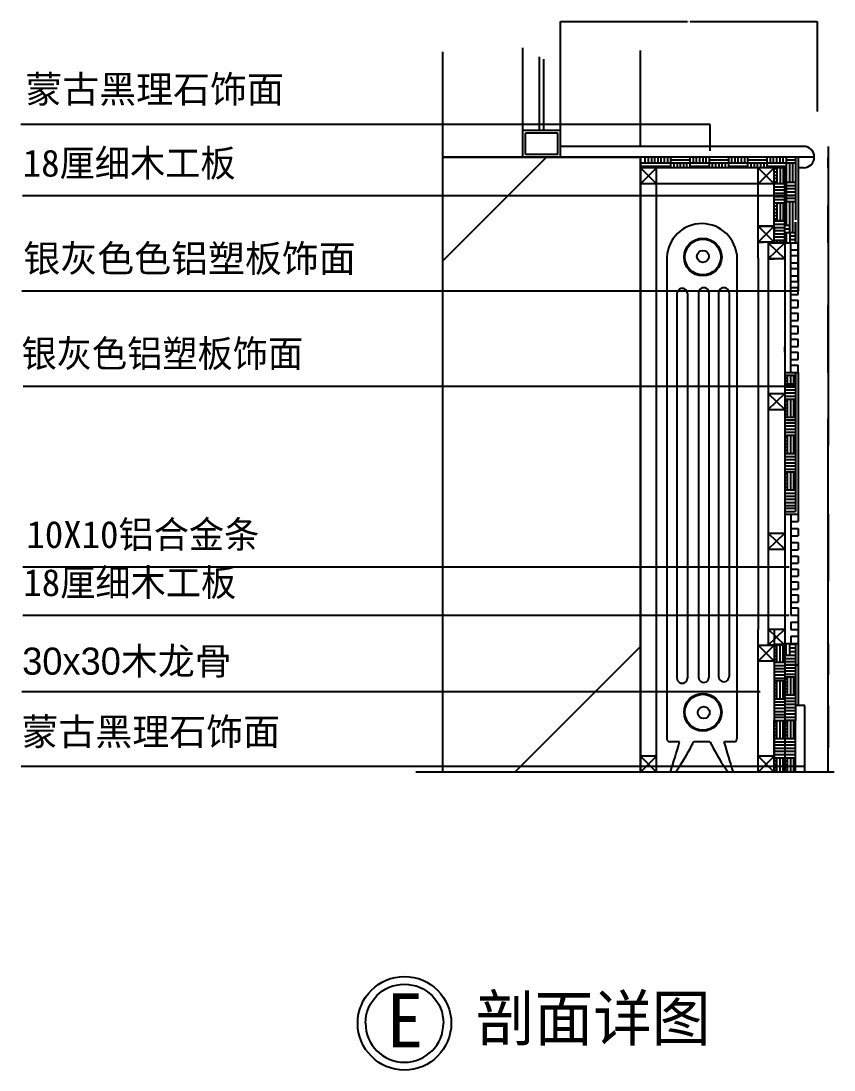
# Model space of a CAD drawing. Header units: metres. Extents: x 278507 to 282763, y -2092 to -900.
# Drawn here: x 281862 to 282763, y -2092 to -929 of the extents above; entities that cross this region are included whole.
import ezdxf

# ---------------------------------------------------------------- set-up
doc = ezdxf.new("R2010")
doc.units = ezdxf.units.M
for name, color, linetype in [('10', 8, 'Continuous'), ('11', 3, 'Continuous'), ('20', 1, 'Continuous'), ('3', 2, 'Continuous'), ('7', 7, 'Continuous'), ('8', 7, 'Continuous')]:
    doc.layers.add(name, color=color, linetype=linetype)
doc.dimstyles.get("Standard").update_dxf_attribs({"dimtxt": 2.5, "dimasz": 2.5, "dimexe": 1.25, "dimexo": 0.625, "dimtad": 1, "dimcen": 2.5, "dimazin": 3, "dimtfac": 1, "dimtmove": 0, "dimatfit": 3})

# ---------------------------------------------------------------- blocks, each defined once
blk = doc.blocks.new('HY-4')
at = {"layer": '20'}
for points in [[(-5, 0, -1), (5, 0, -1)], [(-5, 0, 1), (5, 0, 1)]]:
    blk.add_lwpolyline(points, format="xyb", dxfattribs=at)
blk.add_circle((0, 0), 6, dxfattribs=at)
blk.add_circle((0, 0), 6, dxfattribs=at)
blk = doc.blocks.new('_CLOSEDFILLED')
at = {"color": 0, "linetype": 'BYBLOCK'}
blk.add_solid([(-1, 0.2), (0, 0), (-1, -0.2)], dxfattribs=at)
blk = doc.blocks.new('*D1')
for p, q in [((282756.63, -1318.69), (282756.63, -1399.83)), ((282756.38, -1399.83), (282756.13, -1399.83)), ((282756.63, -1475.73), (282756.63, -1399.83)), ((282756.63, -1399.83), (282756.63, -1399.83)), ((282756.88, -1399.83), (282757.13, -1399.83))]:
    blk.add_line(p, q)
at = {"layer": 'Defpoints'}
for p in [(282756.63, -1318.69), (282756.63, -1399.83), (282756.63, -1475.73)]:
    blk.add_point(p, dxfattribs=at)
at = {"layer": '7', "xscale": 0.25, "yscale": 0.25}
blk.add_blockref('_CLOSEDFILLED', (282756.63, -1399.83), dxfattribs=at)
at = {"layer": '7', "xscale": 0.25, "yscale": 0.25, "rotation": 180}
blk.add_blockref('_CLOSEDFILLED', (282756.63, -1399.83), dxfattribs=at)
at = {"layer": '7', "insert": (282756.63, -1398.705), "char_height": 1, "attachment_point": 5}
blk.add_mtext('200', dxfattribs=at)
blk = doc.blocks.new('*D2')
for p, q in [((282756.63, -1068.32), (282756.63, -1369.99)), ((282756.38, -1369.99), (282756.13, -1369.99)), ((282756.63, -1761.65), (282756.63, -1369.99)), ((282756.63, -1369.99), (282756.63, -1369.99)), ((282756.88, -1369.99), (282757.13, -1369.99))]:
    blk.add_line(p, q)
at = {"layer": 'Defpoints'}
for p in [(282756.63, -1068.32), (282756.63, -1369.99), (282756.63, -1761.65)]:
    blk.add_point(p, dxfattribs=at)
at = {"layer": '7', "xscale": 0.25, "yscale": 0.25}
blk.add_blockref('_CLOSEDFILLED', (282756.63, -1369.99), dxfattribs=at)
at = {"layer": '7', "xscale": 0.25, "yscale": 0.25, "rotation": 180}
blk.add_blockref('_CLOSEDFILLED', (282756.63, -1369.99), dxfattribs=at)
at = {"layer": '7', "insert": (282756.63, -1368.865), "char_height": 1, "attachment_point": 5}
blk.add_mtext('990', dxfattribs=at)
blk = doc.blocks.new('*D12')
for p, q in [((282756.63, -1619.25), (282756.63, -1653.76)), ((282756.38, -1653.76), (282756.13, -1653.76)), ((282756.63, -1687.55), (282756.63, -1653.76)), ((282756.63, -1653.76), (282756.63, -1653.76)), ((282756.88, -1653.76), (282757.13, -1653.76))]:
    blk.add_line(p, q)
at = {"layer": 'Defpoints'}
for p in [(282756.63, -1619.25), (282756.63, -1653.76), (282756.63, -1687.55)]:
    blk.add_point(p, dxfattribs=at)
at = {"layer": '7', "xscale": 0.25, "yscale": 0.25}
blk.add_blockref('_CLOSEDFILLED', (282756.63, -1653.76), dxfattribs=at)
at = {"layer": '7', "xscale": 0.25, "yscale": 0.25, "rotation": 180}
blk.add_blockref('_CLOSEDFILLED', (282756.63, -1653.76), dxfattribs=at)
at = {"layer": '7', "insert": (282756.63, -1652.635), "char_height": 1, "attachment_point": 5}
blk.add_mtext('80', dxfattribs=at)
blk = doc.blocks.new('*D13')
for p, q in [((282756.63, -1687.55), (282756.63, -1734.4)), ((282756.38, -1734.4), (282756.13, -1734.4)), ((282756.63, -1761.65), (282756.63, -1734.4)), ((282756.63, -1734.4), (282756.63, -1734.4)), ((282756.88, -1734.4), (282757.13, -1734.4))]:
    blk.add_line(p, q)
at = {"layer": 'Defpoints'}
for p in [(282756.63, -1687.55), (282756.63, -1734.4), (282756.63, -1761.65)]:
    blk.add_point(p, dxfattribs=at)
at = {"layer": '7', "xscale": 0.25, "yscale": 0.25}
blk.add_blockref('_CLOSEDFILLED', (282756.63, -1734.4), dxfattribs=at)
at = {"layer": '7', "xscale": 0.25, "yscale": 0.25, "rotation": 180}
blk.add_blockref('_CLOSEDFILLED', (282756.63, -1734.4), dxfattribs=at)
at = {"layer": '7', "insert": (282756.63, -1733.275), "char_height": 1, "attachment_point": 5}
blk.add_mtext('120', dxfattribs=at)
blk = doc.blocks.new('*D14')
for p, q in [((282756.63, -1475.73), (282756.63, -1549.89)), ((282756.38, -1549.89), (282756.13, -1549.89)), ((282756.63, -1619.25), (282756.63, -1549.89)), ((282756.63, -1549.89), (282756.63, -1549.89)), ((282756.88, -1549.89), (282757.13, -1549.89))]:
    blk.add_line(p, q)
at = {"layer": 'Defpoints'}
for p in [(282756.63, -1475.73), (282756.63, -1549.89), (282756.63, -1619.25)]:
    blk.add_point(p, dxfattribs=at)
at = {"layer": '7', "xscale": 0.25, "yscale": 0.25}
blk.add_blockref('_CLOSEDFILLED', (282756.63, -1549.89), dxfattribs=at)
at = {"layer": '7', "xscale": 0.25, "yscale": 0.25, "rotation": 180}
blk.add_blockref('_CLOSEDFILLED', (282756.63, -1549.89), dxfattribs=at)
at = {"layer": '7', "insert": (282756.63, -1548.765), "char_height": 1, "attachment_point": 5}
blk.add_mtext('200', dxfattribs=at)
blk = doc.blocks.new('*D20')
for p, q in [((282459.95, -1068.32), (282459.95, -930.01)), ((282460.2, -930.01), (282600.85, -930.01)), ((282603.85, -930.01), (282744.5, -930.01)), ((282744.75, -1029.79), (282744.75, -930.01))]:
    blk.add_line(p, q)
at = {"layer": 'Defpoints'}
for p in [(282459.95, -930.01), (282744.75, -1029.79), (282459.95, -1068.32)]:
    blk.add_point(p, dxfattribs=at)
at = {"layer": '7', "xscale": 0.25, "yscale": 0.25, "rotation": 180}
blk.add_blockref('_CLOSEDFILLED', (282459.95, -930.01), dxfattribs=at)
at = {"layer": '7', "xscale": 0.25, "yscale": 0.25}
blk.add_blockref('_CLOSEDFILLED', (282744.75, -930.01), dxfattribs=at)
at = {"layer": '7', "insert": (282602.35, -930.01), "char_height": 1, "attachment_point": 5}
blk.add_mtext('500', dxfattribs=at)
blk = doc.blocks.new('*D21')
for p, q in [((282756.63, -1092.02), (282756.63, -1133.88)), ((282756.38, -1133.88), (282756.13, -1133.88)), ((282756.63, -1175.16), (282756.63, -1133.88)), ((282756.63, -1133.88), (282756.63, -1133.88)), ((282756.88, -1133.88), (282757.13, -1133.88))]:
    blk.add_line(p, q)
at = {"layer": 'Defpoints'}
for p in [(282756.63, -1092.02), (282756.63, -1133.88), (282756.63, -1175.16)]:
    blk.add_point(p, dxfattribs=at)
at = {"layer": '7', "xscale": 0.25, "yscale": 0.25}
blk.add_blockref('_CLOSEDFILLED', (282756.63, -1133.88), dxfattribs=at)
at = {"layer": '7', "xscale": 0.25, "yscale": 0.25, "rotation": 180}
blk.add_blockref('_CLOSEDFILLED', (282756.63, -1133.88), dxfattribs=at)
at = {"layer": '7', "insert": (282756.63, -1132.755), "char_height": 1, "attachment_point": 5}
blk.add_mtext('150', dxfattribs=at)
blk = doc.blocks.new('*D22')
for p, q in [((282756.63, -1175.16), (282756.63, -1244.53)), ((282756.38, -1244.53), (282756.13, -1244.53)), ((282756.63, -1318.69), (282756.63, -1244.53)), ((282756.63, -1244.53), (282756.63, -1244.53)), ((282756.88, -1244.53), (282757.13, -1244.53))]:
    blk.add_line(p, q)
at = {"layer": 'Defpoints'}
for p in [(282756.63, -1175.16), (282756.63, -1244.53), (282756.63, -1318.69)]:
    blk.add_point(p, dxfattribs=at)
at = {"layer": '7', "xscale": 0.25, "yscale": 0.25}
blk.add_blockref('_CLOSEDFILLED', (282756.63, -1244.53), dxfattribs=at)
at = {"layer": '7', "xscale": 0.25, "yscale": 0.25, "rotation": 180}
blk.add_blockref('_CLOSEDFILLED', (282756.63, -1244.53), dxfattribs=at)
at = {"layer": '7', "insert": (282756.63, -1243.405), "char_height": 1, "attachment_point": 5}
blk.add_mtext('200', dxfattribs=at)
blk = doc.blocks.new('*D23')
for p, q in [((282756.63, -1068.32), (282756.63, -1080.91)), ((282756.38, -1080.91), (282756.13, -1080.91)), ((282756.63, -1092.02), (282756.63, -1080.91)), ((282756.63, -1080.91), (282756.63, -1080.91)), ((282756.88, -1080.91), (282757.13, -1080.91))]:
    blk.add_line(p, q)
at = {"layer": 'Defpoints'}
for p in [(282756.63, -1068.32), (282756.63, -1080.91), (282756.63, -1092.02)]:
    blk.add_point(p, dxfattribs=at)
at = {"layer": '7', "xscale": 0.25, "yscale": 0.25}
blk.add_blockref('_CLOSEDFILLED', (282756.63, -1080.91), dxfattribs=at)
at = {"layer": '7', "xscale": 0.25, "yscale": 0.25, "rotation": 180}
blk.add_blockref('_CLOSEDFILLED', (282756.63, -1080.91), dxfattribs=at)
at = {"layer": '7', "insert": (282756.63, -1079.785), "char_height": 1, "attachment_point": 5}
blk.add_mtext('40', dxfattribs=at)

msp = doc.modelspace()

# ---------------------------------------------------------------- hatches: boundary and pattern name
at = {"layer": '10'}
h = msp.add_hatch(dxfattribs=at)
h.set_pattern_fill('ANSI32', scale=72)
h.paths.add_polyline_path([(282329.58, -1761.65), (282548.84, -1761.65), (282548.84, -1080.17), (282329.58, -1080.17)])

# ---------------------------------------------------------------- linework, layer by layer
msp.add_line((282566.62, -1761.65), (282548.84, -1761.65))
for p, q in [((282554.02, -1086.64), (282554.02, -1080.17)), ((282557.57, -1086.64), (282557.57, -1080.17)), ((282561.13, -1086.64), (282561.13, -1080.17)), ((282564.68, -1086.64), (282564.68, -1080.17)), ((282568.24, -1086.64), (282568.24, -1080.17)), ((282571.8, -1086.64), (282571.8, -1080.17)), ((282575.35, -1086.64), (282575.35, -1080.17)), ((282578.91, -1086.64), (282578.91, -1080.17)), ((282582.46, -1086.64), (282582.46, -1080.17)), ((282603.8, -1086.64), (282603.8, -1080.17)), ((282607.35, -1086.64), (282607.35, -1080.17)), ((282610.91, -1086.64), (282610.91, -1080.17)), ((282614.46, -1086.64), (282614.46, -1080.17)), ((282618.02, -1086.64), (282618.02, -1080.17)), ((282621.57, -1086.64), (282621.57, -1080.17)), ((282625.13, -1086.64), (282625.13, -1080.17)), ((282646.46, -1086.64), (282646.46, -1080.17)), ((282650.02, -1086.64), (282650.02, -1080.17)), ((282653.57, -1086.64), (282653.57, -1080.17)), ((282657.13, -1086.64), (282657.13, -1080.17)), ((282660.68, -1086.64), (282660.68, -1080.17)), ((282664.24, -1086.64), (282664.24, -1080.17)), ((282667.8, -1086.64), (282667.8, -1080.17)), ((282689.13, -1086.64), (282689.13, -1080.17)), ((282692.68, -1086.64), (282692.68, -1080.17)), ((282696.24, -1086.64), (282696.24, -1080.17)), ((282699.8, -1086.64), (282699.8, -1080.17)), ((282703.35, -1086.64), (282703.35, -1080.17)), ((282706.91, -1086.64), (282706.91, -1080.17)), ((282710.46, -1086.64), (282710.46, -1080.17)), ((282548.84, -1086.64), (282582.46, -1086.64)), ((282548.84, -1090.2), (282582.46, -1090.2)), ((282582.46, -1083.08), (282603.8, -1083.08)), ((282582.46, -1086.64), (282603.8, -1086.64)), ((282582.46, -1092.02), (282582.46, -1086.64)), ((282586.02, -1092.02), (282586.02, -1086.64)), ((282589.57, -1092.02), (282589.57, -1086.64)), ((282593.13, -1092.02), (282593.13, -1086.64)), ((282596.68, -1092.02), (282596.68, -1086.64)), ((282600.24, -1092.02), (282600.24, -1086.64)), ((282603.8, -1092.02), (282603.8, -1086.64)), ((282603.8, -1086.64), (282625.13, -1086.64)), ((282603.8, -1090.2), (282625.13, -1090.2)), ((282625.13, -1083.08), (282646.46, -1083.08)), ((282625.13, -1086.64), (282646.46, -1086.64)), ((282625.13, -1092.02), (282625.13, -1086.64)), ((282628.68, -1092.02), (282628.68, -1086.64)), ((282632.24, -1092.02), (282632.24, -1086.64)), ((282635.8, -1092.02), (282635.8, -1086.64)), ((282639.35, -1092.02), (282639.35, -1086.64)), ((282642.91, -1092.02), (282642.91, -1086.64)), ((282646.46, -1086.64), (282667.8, -1086.64)), ((282646.46, -1092.02), (282646.46, -1086.64)), ((282646.46, -1090.2), (282667.8, -1090.2)), ((282667.8, -1083.08), (282689.13, -1083.08)), ((282667.8, -1086.64), (282689.13, -1086.64)), ((282667.8, -1092.02), (282667.8, -1086.64)), ((282671.35, -1092.02), (282671.35, -1086.64)), ((282674.91, -1092.02), (282674.91, -1086.64)), ((282678.46, -1092.02), (282678.46, -1086.64)), ((282682.02, -1092.02), (282682.02, -1086.64)), ((282685.57, -1092.02), (282685.57, -1086.64)), ((282689.13, -1086.64), (282710.46, -1086.64)), ((282689.13, -1092.02), (282689.13, -1086.64)), ((282689.13, -1090.2), (282710.46, -1090.2)), ((282699.8, -1092.02), (282699.8, -1109.44)), ((282703.35, -1092.02), (282703.35, -1109.44)), ((282706.91, -1092.02), (282706.91, -1109.44)), ((282710.46, -1083.08), (282719.29, -1083.08)), ((282710.46, -1086.64), (282719.29, -1086.64)), ((282710.46, -1107.97), (282710.46, -1086.64)), ((282714.02, -1107.97), (282714.02, -1086.64)), ((282717.57, -1107.97), (282717.57, -1086.64)), ((282696.77, -1092.9), (282699.8, -1092.9)), ((282696.77, -1096.46), (282699.8, -1096.46)), ((282696.77, -1100.01), (282699.8, -1100.01)), ((282696.77, -1103.57), (282699.8, -1103.57)), ((282708.62, -1093.75), (282710.46, -1093.75)), ((282708.62, -1097.31), (282710.46, -1097.31)), ((282708.62, -1100.86), (282710.46, -1100.86)), ((282696.77, -1107.12), (282699.8, -1107.12)), ((282696.77, -1109.44), (282699.8, -1109.44)), ((282696.77, -1109.44), (282708.62, -1109.44)), ((282696.77, -1113), (282708.62, -1113)), ((282708.62, -1104.42), (282710.46, -1104.42)), ((282708.62, -1107.97), (282710.46, -1107.97)), ((282710.46, -1107.97), (282719.29, -1107.97)), ((282710.46, -1129.31), (282710.46, -1107.97)), ((282710.46, -1111.53), (282719.29, -1111.53)), ((282710.46, -1115.08), (282719.29, -1115.08)), ((282696.77, -1116.55), (282708.62, -1116.55)), ((282696.77, -1120.11), (282708.62, -1120.11)), ((282696.77, -1123.67), (282708.62, -1123.67)), ((282696.77, -1127.22), (282708.62, -1127.22)), ((282710.46, -1118.64), (282719.29, -1118.64)), ((282710.46, -1122.2), (282719.29, -1122.2)), ((282710.46, -1125.75), (282719.29, -1125.75)), ((282696.77, -1130.78), (282699.8, -1130.78)), ((282696.77, -1130.78), (282699.8, -1130.78)), ((282696.77, -1134.33), (282699.8, -1134.33)), ((282696.77, -1137.89), (282699.8, -1137.89)), ((282699.8, -1130.78), (282699.8, -1150.87)), ((282699.8, -1130.78), (282708.62, -1130.78)), ((282699.8, -1130.78), (282708.62, -1130.78)), ((282703.35, -1130.78), (282703.35, -1150.87)), ((282706.91, -1130.78), (282706.91, -1150.87)), ((282708.62, -1129.31), (282710.46, -1129.31)), ((282708.62, -1132.86), (282710.46, -1132.86)), ((282708.62, -1136.42), (282710.46, -1136.42)), ((282710.46, -1155.52), (282710.46, -1129.31)), ((282710.46, -1129.31), (282719.29, -1129.31)), ((282714.02, -1163.52), (282714.02, -1129.31)), ((282717.57, -1163.52), (282717.57, -1129.31)), ((282696.77, -1141.44), (282699.8, -1141.44)), ((282696.77, -1145), (282699.8, -1145)), ((282696.77, -1148.55), (282699.8, -1148.55)), ((282708.62, -1139.97), (282710.46, -1139.97)), ((282708.62, -1143.53), (282710.46, -1143.53)), ((282708.62, -1147.08), (282710.46, -1147.08)), ((282684.92, -1156.75), (282687.94, -1156.75)), ((282687.94, -1156.75), (282696.77, -1156.75)), ((282708.62, -1150.87), (282696.77, -1150.87)), ((282696.77, -1150.87), (282699.8, -1150.87)), ((282696.77, -1150.87), (282708.62, -1150.87)), ((282696.77, -1154.43), (282708.62, -1154.43)), ((282696.77, -1157.99), (282708.62, -1157.99)), ((282696.77, -1161.54), (282708.62, -1161.54)), ((282699.8, -1150.87), (282708.62, -1150.87)), ((282708.62, -1155.52), (282714.07, -1155.52)), ((282708.62, -1159.52), (282714.07, -1159.52)), ((282696.77, -1165.1), (282708.62, -1165.1)), ((282696.77, -1168.65), (282708.62, -1168.65)), ((282696.77, -1172.21), (282699.8, -1172.21)), ((282696.77, -1172.21), (282699.8, -1172.21)), ((282699.8, -1172.21), (282699.8, -1175.16)), ((282699.8, -1172.21), (282708.62, -1172.21)), ((282699.8, -1172.21), (282708.62, -1172.21)), ((282703.35, -1172.21), (282703.35, -1175.16)), ((282706.91, -1172.21), (282706.91, -1175.16)), ((282708.62, -1163.52), (282714.07, -1163.52)), ((282710.07, -1163.52), (282710.07, -1175.16)), ((282714.07, -1163.52), (282714.07, -1175.16)), ((282714.07, -1163.52), (282720.47, -1163.52)), ((282714.07, -1167.52), (282720.47, -1167.52)), ((282714.07, -1171.52), (282720.47, -1171.52)), ((282696.77, -1175.16), (282699.8, -1175.16)), ((282699.8, -1175.16), (282708.62, -1175.16)), ((282577.99, -1194.97), (282577.99, -1724.82)), ((282655.39, -1187.8), (282655.29, -1724.82)), ((282589.18, -1231.57), (282589.18, -1657.16)), ((282600.68, -1231.41), (282600.68, -1657.32)), ((282613.09, -1230.72), (282613.09, -1656.31)), ((282624.59, -1230.55), (282624.59, -1656.47)), ((282635.3, -1230.72), (282635.3, -1655.5)), ((282646.8, -1230.55), (282646.8, -1655.67)), ((282708.62, -1324.56), (282711.65, -1324.56)), ((282711.65, -1331.68), (282711.65, -1321.67)), ((282715.2, -1331.68), (282715.2, -1321.67)), ((282718.76, -1331.68), (282718.76, -1321.67)), ((282708.62, -1328.12), (282711.65, -1328.12)), ((282720.47, -1331.68), (282708.62, -1331.68)), ((282708.62, -1331.68), (282711.65, -1331.68)), ((282708.62, -1331.68), (282720.47, -1331.68)), ((282708.62, -1331.68), (282711.65, -1331.68)), ((282708.62, -1331.68), (282711.65, -1331.68)), ((282708.62, -1334.64), (282720.47, -1334.64)), ((282711.65, -1331.68), (282720.47, -1331.68)), ((282711.65, -1331.68), (282720.47, -1331.68)), ((282708.62, -1337.89), (282720.47, -1337.89)), ((282708.62, -1341.45), (282720.47, -1341.45)), ((282708.62, -1345), (282720.47, -1345)), ((282708.62, -1348.32), (282711.65, -1348.32)), ((282708.62, -1350.64), (282711.65, -1350.64)), ((282708.62, -1354.19), (282711.65, -1354.19)), ((282708.62, -1357.75), (282711.65, -1357.75)), ((282710.79, -1348.32), (282720.47, -1348.32)), ((282711.65, -1368.41), (282711.65, -1348.32)), ((282715.2, -1368.41), (282715.2, -1348.32)), ((282718.76, -1368.41), (282718.76, -1348.32)), ((282708.62, -1361.3), (282711.65, -1361.3)), ((282708.62, -1364.86), (282711.65, -1364.86)), ((282708.62, -1368.41), (282711.65, -1368.41)), ((282708.62, -1368.41), (282711.65, -1368.41)), ((282708.62, -1368.41), (282720.47, -1368.41)), ((282708.62, -1368.41), (282711.65, -1368.41)), ((282711.65, -1368.41), (282720.47, -1368.41)), ((282720.47, -1371.66), (282708.62, -1371.66)), ((282708.62, -1374.62), (282720.47, -1374.62)), ((282708.62, -1377.87), (282720.47, -1377.87)), ((282708.62, -1381.43), (282720.47, -1381.43)), ((282711.65, -1371.66), (282720.47, -1371.66)), ((282708.62, -1384.98), (282720.47, -1384.98)), ((282708.62, -1388.3), (282711.65, -1388.3)), ((282708.62, -1390.62), (282711.65, -1390.62)), ((282708.62, -1394.18), (282711.65, -1394.18)), ((282710.79, -1388.3), (282720.47, -1388.3)), ((282711.65, -1408.4), (282711.65, -1388.3)), ((282715.2, -1408.4), (282715.2, -1388.3)), ((282718.76, -1408.4), (282718.76, -1388.3)), ((282708.62, -1397.73), (282711.65, -1397.73)), ((282708.62, -1401.29), (282711.65, -1401.29)), ((282708.62, -1404.84), (282711.65, -1404.84)), ((282708.62, -1408.4), (282711.65, -1408.4)), ((282708.62, -1408.4), (282720.47, -1408.4)), ((282708.62, -1408.4), (282711.65, -1408.4)), ((282708.62, -1408.4), (282711.65, -1408.4)), ((282708.62, -1411.95), (282720.47, -1411.95)), ((282708.62, -1415.21), (282720.47, -1415.21)), ((282711.65, -1408.4), (282720.47, -1408.4)), ((282708.62, -1418.76), (282720.47, -1418.76)), ((282708.62, -1422.32), (282720.47, -1422.32)), ((282708.62, -1425.87), (282720.47, -1425.87)), ((282708.62, -1428.74), (282711.65, -1428.74)), ((282708.62, -1428.74), (282720.47, -1428.74)), ((282711.65, -1428.74), (282720.47, -1428.74)), ((282711.65, -1448.84), (282711.65, -1428.74)), ((282715.2, -1448.84), (282715.2, -1428.74)), ((282718.76, -1448.84), (282718.76, -1428.74)), ((282708.62, -1431.06), (282711.65, -1431.06)), ((282708.62, -1434.62), (282711.65, -1434.62)), ((282708.62, -1438.18), (282711.65, -1438.18)), ((282708.62, -1441.73), (282711.65, -1441.73)), ((282708.62, -1445.29), (282711.65, -1445.29)), ((282708.62, -1448.84), (282720.47, -1448.84)), ((282708.62, -1448.84), (282711.65, -1448.84)), ((282708.62, -1452.4), (282720.47, -1452.4)), ((282711.65, -1448.84), (282720.47, -1448.84)), ((282708.62, -1455.65), (282720.47, -1455.65)), ((282708.62, -1459.21), (282720.47, -1459.21)), ((282708.62, -1462.76), (282720.47, -1462.76)), ((282708.62, -1466.32), (282720.47, -1466.32)), ((282708.62, -1469.19), (282720.47, -1469.19)), ((282708.62, -1472.74), (282711.65, -1472.74)), ((282711.65, -1472.74), (282720.47, -1472.74)), ((282696.77, -1619.73), (282699.8, -1619.73)), ((282696.77, -1622.05), (282699.8, -1622.05)), ((282696.77, -1625.6), (282699.8, -1625.6)), ((282698.94, -1619.73), (282708.62, -1619.73)), ((282699.8, -1639.83), (282699.8, -1619.73)), ((282703.35, -1639.83), (282703.35, -1619.73)), ((282706.91, -1639.83), (282706.91, -1619.73)), ((282710.07, -1631.88), (282710.07, -1619.25)), ((282714.07, -1631.88), (282714.07, -1619.25)), ((282714.07, -1619.88), (282720.47, -1619.88)), ((282714.07, -1623.88), (282720.47, -1623.88)), ((282696.77, -1629.16), (282699.8, -1629.16)), ((282696.77, -1632.71), (282699.8, -1632.71)), ((282696.77, -1636.27), (282699.8, -1636.27)), ((282708.62, -1631.88), (282714.07, -1631.88)), ((282708.62, -1635.47), (282720.47, -1635.47)), ((282711.65, -1635.47), (282720.47, -1635.47)), ((282714.07, -1627.88), (282720.47, -1627.88)), ((282714.07, -1631.88), (282720.47, -1631.88)), ((282696.77, -1639.83), (282708.62, -1639.83)), ((282696.77, -1639.83), (282699.8, -1639.83)), ((282696.77, -1639.83), (282699.8, -1639.83)), ((282696.77, -1639.83), (282699.8, -1639.83)), ((282696.77, -1643.38), (282708.62, -1643.38)), ((282696.77, -1646.63), (282708.62, -1646.63)), ((282696.77, -1650.19), (282708.62, -1650.19)), ((282699.8, -1639.83), (282708.62, -1639.83)), ((282708.62, -1639.03), (282720.47, -1639.03)), ((282708.62, -1642.28), (282720.47, -1642.28)), ((282708.62, -1645.83), (282720.47, -1645.83)), ((282708.62, -1649.39), (282720.47, -1649.39)), ((282696.77, -1653.74), (282708.62, -1653.74)), ((282696.77, -1657.3), (282708.62, -1657.3)), ((282696.77, -1660.17), (282708.62, -1660.17)), ((282696.77, -1660.17), (282699.8, -1660.17)), ((282699.8, -1680.27), (282699.8, -1660.17)), ((282699.8, -1660.17), (282708.62, -1660.17)), ((282703.35, -1680.27), (282703.35, -1660.17)), ((282706.91, -1680.27), (282706.91, -1660.17)), ((282708.62, -1652.94), (282720.47, -1652.94)), ((282708.62, -1655.82), (282711.65, -1655.82)), ((282708.62, -1655.82), (282720.47, -1655.82)), ((282708.62, -1655.82), (282720.47, -1655.82)), ((282708.62, -1658.14), (282711.65, -1658.14)), ((282708.62, -1661.69), (282711.65, -1661.69)), ((282711.65, -1655.82), (282720.47, -1655.82)), ((282711.65, -1675.91), (282711.65, -1655.82)), ((282711.65, -1655.82), (282720.47, -1655.82)), ((282715.2, -1675.91), (282715.2, -1655.82)), ((282718.76, -1675.91), (282718.76, -1655.82)), ((282696.77, -1662.49), (282699.8, -1662.49)), ((282696.77, -1666.05), (282699.8, -1666.05)), ((282696.77, -1669.6), (282699.8, -1669.6)), ((282696.77, -1673.16), (282699.8, -1673.16)), ((282708.62, -1665.25), (282711.65, -1665.25)), ((282708.62, -1668.8), (282711.65, -1668.8)), ((282708.62, -1672.36), (282711.65, -1672.36)), ((282696.77, -1676.71), (282699.8, -1676.71)), ((282696.77, -1680.27), (282699.8, -1680.27)), ((282696.77, -1680.27), (282708.62, -1680.27)), ((282696.77, -1683.83), (282708.62, -1683.83)), ((282699.8, -1680.27), (282708.62, -1680.27)), ((282708.62, -1675.91), (282720.47, -1675.91)), ((282708.62, -1675.91), (282711.65, -1675.91)), ((282708.62, -1679.51), (282720.47, -1679.51)), ((282708.62, -1683.07), (282720.47, -1683.07)), ((282711.65, -1675.91), (282720.47, -1675.91)), ((282711.65, -1679.51), (282720.47, -1679.51)), ((282696.77, -1687.08), (282708.62, -1687.08)), ((282696.77, -1690.63), (282708.62, -1690.63)), ((282696.77, -1694.19), (282708.62, -1694.19)), ((282708.62, -1686.32), (282720.47, -1686.32)), ((282708.62, -1689.87), (282720.47, -1689.87)), ((282708.62, -1693.43), (282720.47, -1693.43)), ((282696.77, -1697.74), (282708.62, -1697.74)), ((282696.77, -1700.62), (282708.62, -1700.62)), ((282696.77, -1704.17), (282699.8, -1704.17)), ((282696.77, -1706.49), (282699.8, -1706.49)), ((282699.8, -1704.17), (282708.62, -1704.17)), ((282699.8, -1724.27), (282699.8, -1704.17)), ((282703.35, -1724.27), (282703.35, -1704.17)), ((282706.91, -1724.27), (282706.91, -1704.17)), ((282708.62, -1696.98), (282720.47, -1696.98)), ((282708.62, -1700.64), (282720.47, -1700.64)), ((282720.47, -1704.17), (282708.62, -1704.17)), ((282708.62, -1706.49), (282711.65, -1706.49)), ((282711.65, -1724.27), (282711.65, -1704.17)), ((282715.2, -1724.27), (282715.2, -1704.17)), ((282718.76, -1724.27), (282718.76, -1704.17)), ((282696.77, -1710.05), (282699.8, -1710.05)), ((282696.77, -1713.6), (282699.8, -1713.6)), ((282696.77, -1717.16), (282699.8, -1717.16)), ((282708.62, -1710.05), (282711.65, -1710.05)), ((282708.62, -1713.6), (282711.65, -1713.6)), ((282708.62, -1717.16), (282711.65, -1717.16)), ((282592.06, -1727.93), (282581.1, -1727.93)), ((282624.18, -1727.93), (282609.1, -1727.93)), ((282652.18, -1727.93), (282641.21, -1727.93)), ((282696.77, -1720.71), (282699.8, -1720.71)), ((282696.77, -1724.27), (282699.8, -1724.27)), ((282696.77, -1727.83), (282708.62, -1727.83)), ((282696.77, -1731.38), (282708.62, -1731.38)), ((282699.8, -1724.27), (282708.62, -1724.27)), ((282708.62, -1720.71), (282711.65, -1720.71)), ((282708.62, -1724.27), (282711.65, -1724.27)), ((282708.62, -1727.83), (282720.47, -1727.83)), ((282708.62, -1731.38), (282720.47, -1731.38)), ((282711.65, -1724.27), (282720.47, -1724.27)), ((282696.77, -1734.94), (282708.62, -1734.94)), ((282696.77, -1738.49), (282708.62, -1738.49)), ((282696.77, -1742.05), (282708.62, -1742.05)), ((282708.62, -1734.94), (282720.47, -1734.94)), ((282708.62, -1738.49), (282720.47, -1738.49)), ((282708.62, -1742.05), (282720.47, -1742.05)), ((282696.77, -1745.6), (282699.8, -1745.6)), ((282696.77, -1749.16), (282699.8, -1749.16)), ((282696.77, -1752.71), (282699.8, -1752.71)), ((282699.8, -1761.65), (282699.8, -1745.6)), ((282699.8, -1745.6), (282708.62, -1745.6)), ((282703.35, -1761.65), (282703.35, -1745.6)), ((282706.91, -1761.65), (282706.91, -1745.6)), ((282708.62, -1745.6), (282711.65, -1745.6)), ((282708.62, -1749.16), (282711.65, -1749.16)), ((282708.62, -1752.71), (282711.65, -1752.71)), ((282711.65, -1745.6), (282720.47, -1745.6)), ((282711.65, -1761.65), (282711.65, -1745.6)), ((282715.2, -1761.65), (282715.2, -1745.6)), ((282718.76, -1761.65), (282718.76, -1745.6)), ((282696.77, -1756.27), (282699.8, -1756.27)), ((282696.77, -1759.83), (282699.8, -1759.83)), ((282708.62, -1756.27), (282711.65, -1756.27)), ((282708.62, -1759.83), (282711.65, -1759.83))]:
    msp.add_line(p, q, dxfattribs=at)
for centre, radius in [((282617.81, -1190.87), 20.86), ((282617.81, -1190.87), 19.83), ((282617.9, -1190.14), 6.61), ((282617.81, -1695.18), 20.86), ((282617.81, -1695.18), 19.83), ((282618.8, -1695.58), 6.61)]:
    msp.add_circle(centre, radius, dxfattribs=at)
for centre, radius, start, end in [((282616.81, -1192.76), 38.89, 7.32, 183.26), ((282594.93, -1231.45), 5.75, 359.58, 181.21), ((282618.84, -1230.59), 5.75, 359.58, 181.21), ((282641.05, -1230.59), 5.75, 359.58, 181.21), ((282594.93, -1657.28), 5.75, 178.79, 0.42), ((282618.84, -1656.43), 5.75, 178.79, 0.42), ((282641.05, -1655.62), 5.75, 178.79, 0.42), ((282581.1, -1724.82), 3.11, 180, 270), ((281695.58, -1473.83), 931.8, 342.01, 344.17), ((282410.72, -1635), 217.52, 324.39, 333.87), ((282609.1, -1731.04), 3.11, 90, 175.84), ((282624.18, -1731.04), 3.11, 4.16, 90), ((282822.56, -1635), 217.52, 206.13, 215.61), ((283537.69, -1473.83), 931.8, 195.83, 197.99), ((282652.38, -1725.01), 2.92, 266.18, 3.81)]:
    msp.add_arc(centre, radius, start, end, dxfattribs=at)
at = {"layer": '11'}
for p, q in [((282329.58, -1761.65), (282329.58, -963.55)), ((282418.47, -1080.17), (282418.47, -959.06)), ((282548.84, -1068.32), (282548.84, -961.93)), ((282459.95, -1080.17), (282459.95, -979.16)), ((282729.4, -1068.32), (282459.95, -1068.32)), ((282741.25, -1080.17), (282329.58, -1080.17)), ((282710.46, -1092.02), (282548.84, -1092.02)), ((282566.62, -1761.65), (282566.62, -1092.02)), ((282678.99, -1192.31), (282678.99, -1092.02)), ((282696.77, -1175.16), (282696.77, -1092.02)), ((282708.62, -1152.26), (282708.62, -1092.02)), ((282729.4, -1092.02), (282723.47, -1092.02)), ((282696.77, -1109.8), (282548.84, -1109.8)), ((282708.62, -1120.11), (282708.62, -1109.44)), ((282708.62, -1120.11), (282708.62, -1109.44)), ((282708.62, -1120.11), (282708.62, -1109.44)), ((282708.62, -1120.11), (282708.62, -1109.44)), ((282696.77, -1156.75), (282678.99, -1156.75)), ((282678.99, -1156.75), (282696.77, -1156.75)), ((282696.77, -1156.75), (282684.92, -1156.75)), ((282696.77, -1157.94), (282696.77, -1163.86)), ((282708.62, -1175.16), (282708.62, -1150.87)), ((282708.62, -1175.61), (282708.62, -1150.87)), ((282708.62, -1161.54), (282708.62, -1150.87)), ((282708.62, -1161.54), (282708.62, -1150.87)), ((282708.62, -1161.54), (282708.62, -1150.87)), ((282708.62, -1161.54), (282708.62, -1150.87)), ((282720.47, -1175.16), (282720.47, -1152.26)), ((282720.47, -1161.54), (282720.47, -1152.26)), ((282720.47, -1161.54), (282720.47, -1152.26)), ((282690.33, -1174.53), (282678.99, -1174.53)), ((282678.99, -1174.53), (282684.92, -1174.53)), ((282696.77, -1174.53), (282678.99, -1174.53)), ((282690.33, -1175.16), (282690.33, -1620.86)), ((282708.62, -1175.16), (282690.33, -1175.16)), ((282690.33, -1175.16), (282708.62, -1175.16)), ((282708.62, -1175.16), (282696.77, -1175.16)), ((282708.62, -1175.16), (282720.47, -1175.16)), ((282678.99, -1192.31), (282678.99, -1603.09)), ((282690.33, -1192.94), (282696.77, -1192.94)), ((282708.62, -1192.94), (282690.84, -1192.94)), ((282708.62, -1296.42), (282708.62, -1290.5)), ((282690.33, -1342.17), (282708.62, -1342.17)), ((282708.62, -1343.36), (282708.62, -1349.28)), ((282708.62, -1343.36), (282708.62, -1349.28)), ((282708.62, -1349.5), (282708.62, -1355.43)), ((282690.33, -1359.95), (282708.62, -1359.95)), ((282708.62, -1389.48), (282708.62, -1395.41)), ((282720.47, -1402.42), (282720.47, -1472.74)), ((282720.47, -1402.42), (282720.47, -1472.74)), ((282720.47, -1402.42), (282720.47, -1472.74)), ((282720.47, -1402.42), (282720.47, -1472.74)), ((282690.33, -1496.81), (282708.62, -1496.81)), ((282708.62, -1497.99), (282708.62, -1503.92)), ((282690.33, -1514.59), (282708.62, -1514.59)), ((282678.99, -1761.65), (282678.99, -1603.09)), ((282690.33, -1603.09), (282708.62, -1603.09)), ((282696.77, -1603.09), (282696.77, -1761.65)), ((282678.99, -1620.86), (282696.77, -1620.86)), ((282708.62, -1620.86), (282690.84, -1620.86)), ((282696.77, -1620.91), (282696.77, -1626.84)), ((282708.62, -1619.25), (282708.62, -1704.17)), ((282708.62, -1619.25), (282708.62, -1704.17)), ((282723.47, -1619.25), (282708.62, -1619.25)), ((282696.77, -1638.64), (282678.99, -1638.64)), ((282708.62, -1633.85), (282708.62, -1704.17)), ((282708.62, -1633.85), (282708.62, -1704.17)), ((282708.62, -1633.85), (282708.62, -1704.17)), ((282708.62, -1633.85), (282708.62, -1704.17)), ((282720.47, -1633.85), (282720.47, -1704.17)), ((282720.47, -1633.85), (282720.47, -1704.17)), ((282723.47, -1643.13), (282708.62, -1643.13)), ((282696.77, -1761.65), (282696.77, -1704.17)), ((282708.62, -1704.17), (282708.62, -1761.65)), ((282566.62, -1743.87), (282548.84, -1743.87)), ((282696.77, -1743.87), (282678.99, -1743.87)), ((282696.77, -1761.65), (282678.99, -1761.65))]:
    msp.add_line(p, q, dxfattribs=at)
msp.add_arc((282729.4, -1080.17), 11.85, 270, 90, dxfattribs=at)
at = {"layer": '20'}
for p, q in [((282436.84, -1050.54), (282436.84, -968.93)), ((282441.58, -1050.54), (282441.58, -971.51)), ((282459.95, -1050.54), (282418.47, -1050.54)), ((282421.43, -1077.21), (282421.43, -1053.5)), ((282456.99, -1053.5), (282421.43, -1053.5)), ((282456.99, -1077.21), (282456.99, -1053.5)), ((282456.99, -1077.21), (282421.43, -1077.21)), ((282548.84, -1761.65), (282548.84, -1080.17)), ((282720.47, -1080.17), (282720.47, -1149.5)), ((282723.47, -1080.17), (282723.47, -1175.16)), ((282548.84, -1109.8), (282566.62, -1092.02)), ((282548.84, -1092.02), (282566.62, -1109.8)), ((282678.99, -1109.8), (282696.77, -1092.02)), ((282678.99, -1092.02), (282696.77, -1109.8)), ((282678.99, -1156.75), (282696.77, -1174.53)), ((282678.99, -1174.53), (282696.77, -1156.75)), ((282720.47, -1152.26), (282720.47, -1175.61)), ((282690.33, -1192.94), (282708.62, -1175.16)), ((282690.33, -1175.16), (282708.62, -1192.94)), ((282708.62, -1175.16), (282723.47, -1175.16)), ((282708.62, -1175.61), (282708.62, -1619.25)), ((282715.47, -1175.16), (282723.47, -1175.16)), ((282715.47, -1318.69), (282715.47, -1175.16)), ((282715.47, -1182.98), (282723.47, -1182.98)), ((282723.47, -1218.09), (282723.47, -1175.16)), ((282715.47, -1197.35), (282715.47, -1189.35)), ((282715.47, -1189.35), (282723.47, -1189.35)), ((282723.47, -1197.35), (282723.47, -1189.35)), ((282715.47, -1197.35), (282723.47, -1197.35)), ((282715.47, -1211.72), (282715.47, -1203.72)), ((282715.47, -1203.72), (282723.47, -1203.72)), ((282723.47, -1211.72), (282723.47, -1203.72)), ((282715.47, -1211.72), (282723.47, -1211.72)), ((282715.47, -1218.09), (282723.47, -1218.09)), ((282715.47, -1224.46), (282723.47, -1224.46)), ((282715.47, -1232.46), (282715.47, -1224.46)), ((282723.47, -1232.46), (282723.47, -1224.46)), ((282715.47, -1232.46), (282723.47, -1232.46)), ((282715.47, -1238.83), (282723.47, -1238.83)), ((282715.47, -1246.83), (282715.47, -1238.83)), ((282723.47, -1246.83), (282723.47, -1238.83)), ((282715.47, -1246.83), (282723.47, -1246.83)), ((282715.47, -1253.2), (282723.47, -1253.2)), ((282715.47, -1261.2), (282715.47, -1253.2)), ((282723.47, -1261.2), (282723.47, -1253.2)), ((282715.47, -1261.2), (282723.47, -1261.2)), ((282715.47, -1267.58), (282723.47, -1267.58)), ((282715.47, -1275.58), (282715.47, -1267.58)), ((282715.47, -1275.58), (282723.47, -1275.58)), ((282723.47, -1275.58), (282723.47, -1267.58)), ((282715.47, -1281.95), (282723.47, -1281.95)), ((282715.47, -1289.95), (282715.47, -1281.95)), ((282715.47, -1289.95), (282723.47, -1289.95)), ((282723.47, -1289.95), (282723.47, -1281.95)), ((282715.47, -1304.32), (282715.47, -1296.32)), ((282715.47, -1296.32), (282723.47, -1296.32)), ((282723.47, -1304.32), (282723.47, -1296.32)), ((282715.47, -1304.32), (282723.47, -1304.32)), ((282715.47, -1310.69), (282723.47, -1310.69)), ((282715.47, -1318.69), (282715.47, -1310.69)), ((282715.47, -1318.69), (282715.47, -1310.69)), ((282715.47, -1310.69), (282723.47, -1310.69)), ((282723.47, -1318.69), (282723.47, -1310.69)), ((282723.47, -1318.69), (282723.47, -1310.69)), ((282708.62, -1318.69), (282723.47, -1318.69)), ((282708.62, -1318.69), (282723.47, -1318.69)), ((282708.62, -1321.67), (282720.47, -1321.67)), ((282708.62, -1321.67), (282720.47, -1321.67)), ((282715.47, -1318.69), (282723.47, -1318.69)), ((282715.47, -1318.69), (282723.47, -1318.69)), ((282720.47, -1318.69), (282720.47, -1472.74)), ((282720.47, -1318.69), (282720.47, -1472.74)), ((282723.47, -1318.69), (282723.47, -1475.73)), ((282723.47, -1318.69), (282723.47, -1475.73)), ((282690.33, -1342.17), (282708.62, -1359.95)), ((282690.33, -1359.95), (282708.62, -1342.17)), ((282708.62, -1472.74), (282720.47, -1472.74)), ((282708.62, -1472.74), (282720.47, -1472.74)), ((282708.62, -1475.73), (282723.47, -1475.73)), ((282708.62, -1475.73), (282723.47, -1475.73)), ((282715.47, -1475.73), (282723.47, -1475.73)), ((282715.47, -1475.73), (282715.47, -1483.73)), ((282715.47, -1475.73), (282723.47, -1475.73)), ((282715.47, -1475.73), (282715.47, -1584.33)), ((282723.47, -1475.73), (282723.47, -1483.73)), ((282723.47, -1475.73), (282723.47, -1483.73)), ((282715.47, -1483.73), (282723.47, -1483.73)), ((282715.47, -1483.73), (282723.47, -1483.73)), ((282690.33, -1496.81), (282708.62, -1514.59)), ((282690.33, -1514.59), (282708.62, -1496.81)), ((282715.47, -1491.6), (282723.47, -1491.6)), ((282715.47, -1491.6), (282715.47, -1499.6)), ((282723.47, -1491.6), (282723.47, -1499.6)), ((282715.47, -1499.6), (282723.47, -1499.6)), ((282715.47, -1507.18), (282723.47, -1507.18)), ((282715.47, -1507.18), (282715.47, -1515.18)), ((282723.47, -1507.18), (282723.47, -1515.18)), ((282715.47, -1515.18), (282723.47, -1515.18)), ((282715.47, -1522.15), (282715.47, -1530.15)), ((282715.47, -1522.15), (282723.47, -1522.15)), ((282723.47, -1522.15), (282723.47, -1530.15)), ((282715.47, -1530.15), (282723.47, -1530.15)), ((282715.47, -1536.52), (282723.47, -1536.52)), ((282715.47, -1536.52), (282715.47, -1544.52)), ((282715.47, -1544.52), (282723.47, -1544.52)), ((282723.47, -1536.52), (282723.47, -1544.52)), ((282715.47, -1550.89), (282715.47, -1558.89)), ((282715.47, -1550.89), (282723.47, -1550.89)), ((282723.47, -1550.89), (282723.47, -1558.89)), ((282715.47, -1558.89), (282723.47, -1558.89)), ((282715.47, -1565.26), (282715.47, -1573.26)), ((282715.47, -1565.26), (282723.47, -1565.26)), ((282723.47, -1565.26), (282723.47, -1573.26)), ((282715.47, -1573.26), (282723.47, -1573.26)), ((282715.47, -1579.63), (282715.47, -1587.63)), ((282715.47, -1579.63), (282723.47, -1579.63)), ((282723.47, -1579.63), (282723.47, -1587.63)), ((282715.47, -1587.63), (282723.47, -1587.63)), ((282715.47, -1587.63), (282723.47, -1587.63)), ((282723.47, -1584.33), (282723.47, -1687.55)), ((282690.33, -1620.86), (282708.62, -1603.09)), ((282690.33, -1603.09), (282708.62, -1620.86)), ((282715.47, -1595.51), (282715.47, -1603.51)), ((282715.47, -1595.51), (282723.47, -1595.51)), ((282715.47, -1603.51), (282723.47, -1603.51)), ((282723.47, -1595.51), (282723.47, -1603.51)), ((282715.47, -1611.08), (282715.47, -1619.08)), ((282715.47, -1611.08), (282723.47, -1611.08)), ((282723.47, -1609.88), (282723.47, -1617.88)), ((282678.99, -1620.86), (282696.77, -1638.64)), ((282678.99, -1638.64), (282696.77, -1620.86)), ((282715.47, -1619.08), (282723.47, -1619.08)), ((282715.47, -1619.08), (282723.47, -1619.08)), ((282720.47, -1619.25), (282720.47, -1704.17)), ((282730.99, -1687.55), (282720.47, -1687.55)), ((282730.99, -1761.65), (282730.99, -1687.55)), ((282720.47, -1761.65), (282720.47, -1704.17)), ((282548.84, -1761.65), (282566.62, -1743.87)), ((282548.84, -1743.87), (282566.62, -1761.65)), ((282678.99, -1761.65), (282696.77, -1743.87)), ((282678.99, -1743.87), (282696.77, -1761.65))]:
    msp.add_line(p, q, dxfattribs=at)
msp.add_lwpolyline([(282329.58, -1761.65), (282329.58, -1080.17), (282548.84, -1080.17), (282548.84, -1761.65)], dxfattribs=at)
at = {"layer": '3'}
msp.add_line((282763.14, -1761.65), (282299.95, -1761.65), dxfattribs=at)

# ---------------------------------------------------------------- block references
at = {"layer": '8', "xscale": 8.64, "yscale": 8.64, "zscale": 8.64}
msp.add_blockref('HY-4', (282287.25, -2039.73), dxfattribs=at)

# ---------------------------------------------------------------- texts
for s, height, p in [('E', 60, (282267.43, -2066.46)), ('剖面详图', 50, (282366.38, -2059.11, -176.76))]:
    msp.add_text(s, height=height).set_placement(p)
at = {"layer": '8', "char_height": 30, "attachment_point": 1}
for s, insert in [('\\f幼圆|b0|i0|c134|p49;蒙古黑理石饰面', (281867.21, -989.97, 67.72)), ('18厘细木工板', (281864.37, -1071.82, 67.72)), ('\\f幼圆|b0|i0|c134|p49;银灰色色铝塑板饰面', (281865, -1177.41, 67.72)), ('银灰色铝塑板饰面', (281863.01, -1282.77, 67.72)), ('10X10铝合金条', (281868.4, -1483.24, 67.72)), ('18厘细木工板', (281865, -1536.51, 67.72)), ('\\f幼圆|b0|i0|c134|p49;30x30木龙骨', (281863.75, -1623.59, 67.72)), ('\\f幼圆|b0|i0|c134|p49;蒙古黑理石饰面', (281863.01, -1701.71, 67.72))]:
    msp.add_mtext(s, dxfattribs=dict(at, insert=insert))

# ---------------------------------------------------------------- dimensions: what is measured, and where the dimension line sits
at = {"layer": '7'}
for base, p1, p2, text, picture, middle in [((282459.95, -930.01), (282459.95, -1068.32), (282744.75, -1029.79), '500', '*D20', (282602.35, -930.01)), ((282756.63, -1369.99), (282756.63, -1068.32), (282756.63, -1761.65), '990', '*D2', (282756.63, -1368.865)), ((282756.63, -1080.91), (282756.63, -1092.02), (282756.63, -1068.32), '40', '*D23', (282756.63, -1079.785)), ((282756.63, -1133.88), (282756.63, -1175.16), (282756.63, -1092.02), '150', '*D21', (282756.63, -1132.755)), ((282756.63, -1244.53), (282756.63, -1318.69), (282756.63, -1175.16), '200', '*D22', (282756.63, -1243.405)), ((282756.63, -1399.83), (282756.63, -1475.73), (282756.63, -1318.69), '200', '*D1', (282756.63, -1398.705)), ((282756.63, -1549.89), (282756.63, -1475.73), (282756.63, -1619.25), '200', '*D14', (282756.63, -1548.765)), ((282756.63, -1653.76), (282756.63, -1687.55), (282756.63, -1619.25), '80', '*D12', (282756.63, -1652.635)), ((282756.63, -1734.4), (282756.63, -1761.65), (282756.63, -1687.55), '120', '*D13', (282756.63, -1733.275))]:
    dim = msp.add_linear_dim(base=base, p1=p1, p2=p2, text=text, dimstyle='Standard', dxfattribs=at)
    dim.commit()
    dim.dimension.update_dxf_attribs({"geometry": picture, "text_midpoint": middle})

# ---------------------------------------------------------------- leaders
msp.add_leader([(282625.94, -1073.24), (282625.94, -1044.02), (281862.4, -1044.02)], dimstyle='Standard', dxfattribs=at)
at = {"layer": '8'}
for points in [[(282718.4, -1123.18), (281863.92, -1123.18)], [(282723.47, -1151.04), (282723.47, -1228.77), (281863.26, -1228.77)], [(282721.35, -1334.13), (281864.92, -1334.13)], [(282713.49, -1534.64), (281864.55, -1534.64)], [(282713.49, -1587.87), (281864.55, -1587.87)], [(282681.22, -1672.42), (281863.3, -1672.42)], [(282729.15, -1755.3), (281862.56, -1755.3)]]:
    msp.add_leader(points, dimstyle='Standard', dxfattribs=at)

doc.saveas('drawing.dxf')
